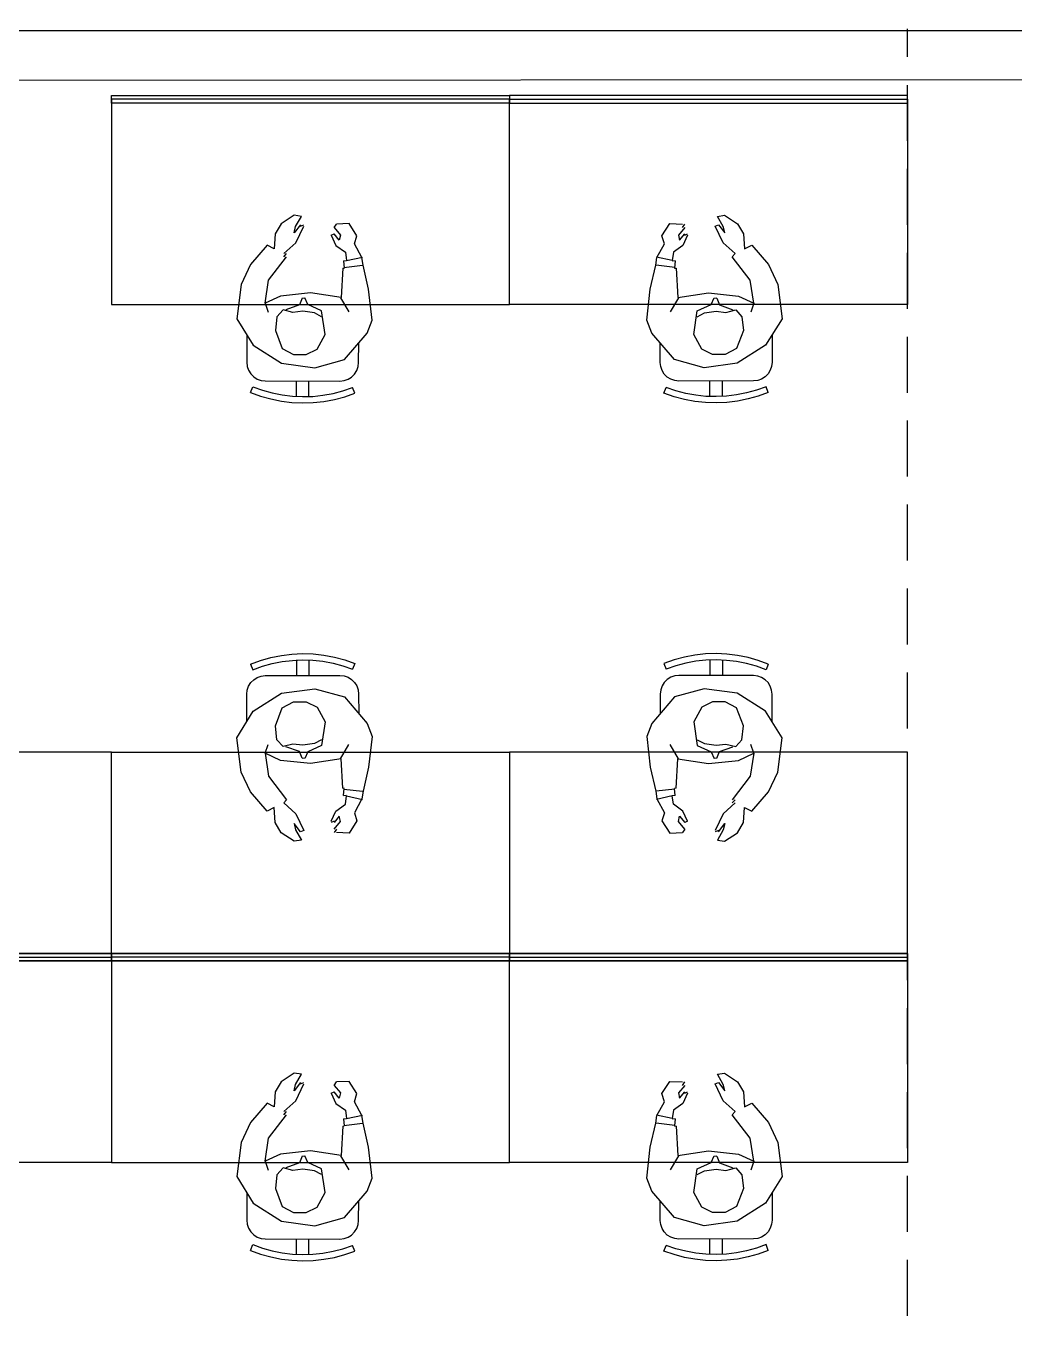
# Model space of a CAD drawing. Extents: x 0 to 23.4, y 0 to 16.5.
# Drawn here: x 6.878 to 7.921, y 11.703 to 13.079 of the extents above; entities that cross this region are included whole.
import ezdxf

# ---------------------------------------------------------------- set-up
doc = ezdxf.new("R2010")
doc.units = 0
doc.layers.get('0').update_dxf_attribs({"linetype": 'CONTINUOUS'})

msp = doc.modelspace()

# ---------------------------------------------------------------- linework, layer by layer
at = {"color": 0}
for points in [[(18.7535, 3.89535), (18.7494, 13.0786), (0.64551, 13.0708), (0.64947, 3.88758), (8.79889, 3.89106)], [(17.0065, 3.89464), (0.64947, 3.88758), (0.64551, 13.0708), (18.7494, 13.0786), (18.7535, 3.89535), (17.2431, 3.89469)], [(8.01443, 13.0737), (6.59267, 13.0731)], [(7.80746, 13.046), (7.80746, 13.0757)], [(18.7013, 3.89535), (18.6972, 13.0263), (0.69781, 13.0186), (0.70171, 3.93983), (8.79883, 3.94336)], [(7.80746, 12.9574), (7.80746, 13.0164)], [(7.38753, 13.0014), (6.96761, 13.0014)], [(6.96761, 13.0014), (6.96761, 12.7848)], [(6.96761, 12.9974), (6.96761, 13.0014)], [(7.38753, 12.7848), (7.38753, 13.0014)], [(7.38753, 12.7848), (7.38753, 13.0014)], [(7.38753, 13.0014), (7.80746, 13.0014)], [(7.80746, 13.0014), (7.80746, 12.7848)], [(7.80746, 12.9974), (7.80746, 13.0014)], [(7.80746, 12.8688), (7.80746, 12.9279)], [(7.14675, 12.87), (7.1404, 12.8592)], [(7.16054, 12.8789), (7.14675, 12.87)], [(7.16704, 12.8689), (7.16032, 12.8603)], [(7.16032, 12.8603), (7.16183, 12.867)], [(7.16803, 12.8777), (7.16054, 12.8789)], [(7.16183, 12.867), (7.16803, 12.8777)], [(7.16217, 12.8499), (7.17046, 12.8676)], [(7.16704, 12.8676), (7.17046, 12.8689)], [(7.20253, 12.866), (7.20497, 12.8697)], [(7.21838, 12.8703), (7.20497, 12.8697)], [(7.22651, 12.8573), (7.21838, 12.8703)], [(7.5485, 12.8573), (7.55664, 12.8703)], [(7.55664, 12.8703), (7.57004, 12.8697)], [(7.57004, 12.866), (7.57249, 12.8697)], [(7.60454, 12.8676), (7.60796, 12.8689)], [(7.6129, 12.8499), (7.60454, 12.8676)], [(7.60699, 12.8777), (7.61447, 12.8789)], [(7.61317, 12.867), (7.60699, 12.8777)], [(7.60796, 12.8689), (7.61469, 12.8603)], [(7.61469, 12.8603), (7.61317, 12.867)], [(7.61447, 12.8789), (7.62825, 12.87)], [(7.62825, 12.87), (7.63465, 12.8592)], [(7.1404, 12.8592), (7.13943, 12.8435)], [(7.19954, 12.8578), (7.20253, 12.8592)], [(7.19954, 12.8578), (7.20449, 12.847)], [(7.20253, 12.866), (7.20921, 12.8581)], [(7.2079, 12.8526), (7.20253, 12.8592)], [(7.20921, 12.8581), (7.2079, 12.8526)], [(7.22407, 12.8489), (7.22651, 12.8573)], [(7.551, 12.8489), (7.5485, 12.8573)], [(7.57249, 12.866), (7.56586, 12.8581)], [(7.56586, 12.8581), (7.56711, 12.8526)], [(7.56711, 12.8526), (7.57249, 12.8592)], [(7.57553, 12.8578), (7.57053, 12.847)], [(7.57249, 12.8578), (7.57553, 12.8592)], [(7.63465, 12.8592), (7.63564, 12.8435)], [(7.13183, 12.8473), (7.11415, 12.8268)], [(7.13943, 12.8435), (7.13183, 12.8473)], [(7.14942, 12.8385), (7.16217, 12.8499)], [(7.20449, 12.847), (7.21451, 12.84)], [(7.21451, 12.84), (7.21571, 12.8312)], [(7.23182, 12.8344), (7.22407, 12.8489)], [(7.54318, 12.8344), (7.551, 12.8489)], [(7.56049, 12.84), (7.55931, 12.8312)], [(7.57053, 12.847), (7.56049, 12.84)], [(7.6256, 12.8385), (7.6129, 12.8499)], [(7.63564, 12.8435), (7.64324, 12.8473)], [(7.64324, 12.8473), (7.66092, 12.8268)], [(7.80746, 12.7803), (7.80746, 12.8393)], [(7.11415, 12.8268), (7.10449, 12.806)], [(7.13336, 12.8104), (7.1524, 12.8352)], [(7.14942, 12.8352), (7.1524, 12.8385)], [(7.21246, 12.8308), (7.21571, 12.8312)], [(7.21246, 12.8308), (7.21332, 12.8232)], [(7.21294, 12.8238), (7.23264, 12.8262)], [(7.21571, 12.8312), (7.23247, 12.8347)], [(7.23312, 12.8261), (7.23182, 12.8344)], [(7.23899, 12.8008), (7.23312, 12.8261)], [(7.53603, 12.8008), (7.54189, 12.8261)], [(7.54189, 12.8261), (7.54318, 12.8344)], [(7.56207, 12.8238), (7.54243, 12.8262)], [(7.55931, 12.8312), (7.54258, 12.8347)], [(7.55931, 12.8308), (7.56256, 12.8312)], [(7.56256, 12.8308), (7.56168, 12.8232)], [(7.62267, 12.8352), (7.6256, 12.8385)], [(7.64165, 12.8104), (7.62267, 12.8352)], [(7.66092, 12.8268), (7.67057, 12.806)], [(7.21169, 12.8231), (7.2099, 12.7922)], [(7.21169, 12.8231), (7.21332, 12.8232)], [(7.56168, 12.8231), (7.56332, 12.8232)], [(7.56332, 12.8231), (7.56511, 12.7922)], [(7.10449, 12.806), (7.09978, 12.7698)], [(7.12978, 12.786), (7.13336, 12.8104)], [(7.24262, 12.7682), (7.23899, 12.8008)], [(7.53244, 12.7682), (7.53603, 12.8008)], [(7.64524, 12.786), (7.64165, 12.8104)], [(7.67057, 12.806), (7.67529, 12.7698)], [(6.96761, 12.7848), (7.38753, 12.7848)], [(7.146, 12.7937), (7.12978, 12.786)], [(7.12978, 12.786), (7.13292, 12.7768)], [(7.17757, 12.797), (7.146, 12.7937)], [(7.16596, 12.7843), (7.15175, 12.7792)], [(7.16868, 12.7913), (7.16596, 12.7843)], [(7.16868, 12.7913), (7.1715, 12.7917)], [(7.17469, 12.7847), (7.1715, 12.7917)], [(7.18935, 12.7779), (7.17469, 12.7847)], [(7.2099, 12.7922), (7.17757, 12.797)], [(7.20925, 12.7918), (7.21799, 12.777)], [(7.80746, 12.7848), (7.38753, 12.7848)], [(7.56575, 12.7918), (7.55701, 12.777)], [(7.56511, 12.7922), (7.5975, 12.797)], [(7.58567, 12.7779), (7.60032, 12.7847)], [(7.5975, 12.797), (7.62907, 12.7937)], [(7.60032, 12.7847), (7.60351, 12.7917)], [(7.60351, 12.7913), (7.60639, 12.7917)], [(7.60639, 12.7913), (7.60906, 12.7843)], [(7.60906, 12.7843), (7.62326, 12.7792)], [(7.62907, 12.7937), (7.64524, 12.786)], [(7.64524, 12.786), (7.64208, 12.7768)], [(7.09978, 12.7698), (7.11719, 12.7419)], [(7.14225, 12.7719), (7.14068, 12.7573)], [(7.14871, 12.779), (7.14225, 12.7719)], [(7.15912, 12.7764), (7.14871, 12.779)], [(7.16938, 12.7777), (7.15912, 12.7764)], [(7.18169, 12.7759), (7.16938, 12.7777)], [(7.18929, 12.7719), (7.18169, 12.7759)], [(7.19293, 12.753), (7.18935, 12.7779)], [(7.58214, 12.753), (7.58567, 12.7779)], [(7.58572, 12.7719), (7.59332, 12.7759)], [(7.59332, 12.7759), (7.60562, 12.7777)], [(7.60562, 12.7777), (7.61589, 12.7764)], [(7.61589, 12.7764), (7.62631, 12.779)], [(7.62631, 12.779), (7.63276, 12.7719)], [(7.63276, 12.7719), (7.63439, 12.7573)], [(7.67529, 12.7698), (7.65782, 12.7419)], [(7.14068, 12.7573), (7.14785, 12.7382)], [(7.23731, 12.7546), (7.24262, 12.7682)], [(7.53771, 12.7546), (7.53244, 12.7682)], [(7.63439, 12.7573), (7.62717, 12.7382)], [(7.11035, 12.7528), (7.11029, 12.7238)], [(7.18463, 12.7376), (7.19293, 12.753)], [(7.21337, 12.7266), (7.23731, 12.7546)], [(7.2284, 12.7236), (7.22846, 12.7442)], [(7.56168, 12.7266), (7.53771, 12.7546)], [(7.5466, 12.7236), (7.54656, 12.7442)], [(7.59044, 12.7376), (7.58214, 12.753)], [(7.66465, 12.7528), (7.66471, 12.7238)], [(7.80746, 12.6917), (7.80746, 12.7507)], [(7.11719, 12.7419), (7.14714, 12.7228)], [(7.14785, 12.7382), (7.15972, 12.7319)], [(7.15972, 12.7319), (7.17318, 12.7319)], [(7.17318, 12.7319), (7.18463, 12.7376)], [(7.60183, 12.7319), (7.59044, 12.7376)], [(7.61529, 12.7319), (7.60183, 12.7319)], [(7.62717, 12.7382), (7.61529, 12.7319)], [(7.65782, 12.7419), (7.62787, 12.7228)], [(7.11029, 12.7238), (7.11079, 12.7195), (7.11225, 12.7153), (7.11458, 12.7115), (7.11768, 12.7084), (7.12142, 12.7061), (7.12554, 12.7046), (7.12993, 12.7041)], [(7.14714, 12.7228), (7.18212, 12.7179)], [(7.18212, 12.7179), (7.21337, 12.7266)], [(7.20865, 12.7039), (7.21306, 12.7044), (7.21724, 12.7059), (7.22097, 12.7082), (7.22407, 12.7113), (7.22646, 12.7151), (7.22792, 12.7192), (7.2284, 12.7236)], [(7.56635, 12.7039), (7.56196, 12.7044), (7.55778, 12.7059), (7.55404, 12.7082), (7.55094, 12.7113), (7.54861, 12.7151), (7.54715, 12.7192), (7.5466, 12.7236)], [(7.59289, 12.7179), (7.56168, 12.7266)], [(7.62787, 12.7228), (7.59289, 12.7179)], [(7.66471, 12.7238), (7.66422, 12.7195), (7.66282, 12.7153), (7.66043, 12.7115), (7.65733, 12.7084), (7.6536, 12.7061), (7.64947, 12.7046), (7.64507, 12.7041)], [(7.12993, 12.7041), (7.20865, 12.7039)], [(7.16276, 12.6876), (7.16282, 12.704)], [(7.17589, 12.6875), (7.17594, 12.704)], [(7.64507, 12.7041), (7.56635, 12.7039)], [(7.59913, 12.6875), (7.59907, 12.704)], [(7.61225, 12.6876), (7.61219, 12.704)], [(7.11431, 12.6919), (7.11681, 12.698)], [(7.11431, 12.6919), (7.12489, 12.6881), (7.13579, 12.6851), (7.14686, 12.6828), (7.15804, 12.6815), (7.16932, 12.6809), (7.18061, 12.6813), (7.19185, 12.6825), (7.2029, 12.6846), (7.21382, 12.6874), (7.2245, 12.6912)], [(7.11681, 12.698), (7.1269, 12.6943), (7.13732, 12.6914), (7.14789, 12.6893), (7.15858, 12.688), (7.16932, 12.6875), (7.18012, 12.6878), (7.19081, 12.689), (7.20144, 12.691), (7.21186, 12.6937), (7.222, 12.6973)], [(7.2245, 12.6912), (7.222, 12.6973)], [(7.55057, 12.6912), (7.553, 12.6973)], [(7.66069, 12.6919), (7.65013, 12.6881), (7.63926, 12.6851), (7.62819, 12.6828), (7.61697, 12.6815), (7.60568, 12.6809), (7.5944, 12.6813), (7.58322, 12.6825), (7.5721, 12.6846), (7.56119, 12.6874), (7.55057, 12.6912)], [(7.65826, 12.698), (7.64811, 12.6943), (7.63775, 12.6914), (7.62717, 12.6893), (7.61649, 12.688), (7.60568, 12.6875), (7.59489, 12.6878), (7.58421, 12.689), (7.57363, 12.691), (7.56315, 12.6937), (7.553, 12.6973)], [(7.66069, 12.6919), (7.65826, 12.698)], [(7.80746, 12.6031), (7.80746, 12.6622)], [(7.80746, 12.5145), (7.80746, 12.5736)], [(7.80746, 12.4259), (7.80746, 12.485)], [(7.11431, 12.4053), (7.12489, 12.4092), (7.13579, 12.4122), (7.14686, 12.4144), (7.15804, 12.4158), (7.16932, 12.4163), (7.18061, 12.416), (7.19185, 12.4147), (7.2029, 12.4127), (7.21382, 12.4098), (7.2245, 12.406)], [(7.66069, 12.4053), (7.65013, 12.4092), (7.63926, 12.4122), (7.62819, 12.4144), (7.61697, 12.4158), (7.60568, 12.4163), (7.5944, 12.416), (7.58322, 12.4147), (7.5721, 12.4127), (7.56119, 12.4098), (7.55057, 12.406)], [(7.11431, 12.4053), (7.11681, 12.3992)], [(7.11681, 12.3992), (7.1269, 12.4029), (7.13732, 12.4058), (7.14789, 12.4079), (7.15858, 12.4092), (7.16932, 12.4097), (7.18012, 12.4094), (7.19081, 12.4083), (7.20144, 12.4063), (7.21186, 12.4035), (7.222, 12.4)], [(7.16276, 12.4097), (7.16282, 12.3932)], [(7.17589, 12.4097), (7.17594, 12.3932)], [(7.2245, 12.406), (7.222, 12.4)], [(7.55057, 12.406), (7.553, 12.4)], [(7.65826, 12.3992), (7.64811, 12.4029), (7.63775, 12.4058), (7.62717, 12.4079), (7.61649, 12.4092), (7.60568, 12.4097), (7.59489, 12.4094), (7.58421, 12.4083), (7.57363, 12.4063), (7.56315, 12.4035), (7.553, 12.4)], [(7.59913, 12.4097), (7.59907, 12.3932)], [(7.61225, 12.4097), (7.61219, 12.3932)], [(7.66069, 12.4053), (7.65826, 12.3992)], [(7.11029, 12.3734), (7.11079, 12.3778), (7.11225, 12.3819), (7.11458, 12.3857), (7.11768, 12.3888), (7.12142, 12.3912), (7.12554, 12.3926), (7.12993, 12.3931)], [(7.12993, 12.3931), (7.20865, 12.3933)], [(7.20865, 12.3933), (7.21306, 12.3928), (7.21724, 12.3914), (7.22097, 12.389), (7.22407, 12.3859), (7.22646, 12.3822), (7.22792, 12.378), (7.2284, 12.3736)], [(7.56635, 12.3933), (7.56196, 12.3928), (7.55778, 12.3914), (7.55404, 12.389), (7.55094, 12.3859), (7.54861, 12.3822), (7.54715, 12.378), (7.5466, 12.3736)], [(7.64507, 12.3931), (7.56635, 12.3933)], [(7.66471, 12.3734), (7.66422, 12.3778), (7.66282, 12.3819), (7.66043, 12.3857), (7.65733, 12.3888), (7.6536, 12.3912), (7.64947, 12.3926), (7.64507, 12.3931)], [(7.80746, 12.3373), (7.80746, 12.3964)], [(7.11035, 12.3444), (7.11029, 12.3734)], [(7.11719, 12.3554), (7.14714, 12.3745)], [(7.14714, 12.3745), (7.18212, 12.3793)], [(7.18212, 12.3793), (7.21337, 12.3706)], [(7.2284, 12.3736), (7.22846, 12.353)], [(7.5466, 12.3736), (7.54656, 12.353)], [(7.59289, 12.3793), (7.56168, 12.3706)], [(7.62787, 12.3745), (7.59289, 12.3793)], [(7.65782, 12.3554), (7.62787, 12.3745)], [(7.66465, 12.3444), (7.66471, 12.3734)], [(7.14068, 12.34), (7.14785, 12.3591)], [(7.14785, 12.3591), (7.15972, 12.3653)], [(7.15972, 12.3653), (7.17318, 12.3653)], [(7.17318, 12.3653), (7.18463, 12.3597)], [(7.18463, 12.3597), (7.19293, 12.3442)], [(7.21337, 12.3706), (7.23731, 12.3427)], [(7.56168, 12.3706), (7.53771, 12.3427)], [(7.59044, 12.3597), (7.58214, 12.3442)], [(7.60183, 12.3653), (7.59044, 12.3597)], [(7.61529, 12.3653), (7.60183, 12.3653)], [(7.62717, 12.3591), (7.61529, 12.3653)], [(7.63439, 12.34), (7.62717, 12.3591)], [(7.09978, 12.3274), (7.11719, 12.3554)], [(7.19293, 12.3442), (7.18935, 12.3193)], [(7.58214, 12.3442), (7.58567, 12.3193)], [(7.67529, 12.3274), (7.65782, 12.3554)], [(7.14225, 12.3254), (7.14068, 12.34)], [(7.23731, 12.3427), (7.24262, 12.329)], [(7.53771, 12.3427), (7.53244, 12.329)], [(7.63276, 12.3254), (7.63439, 12.34)], [(7.10449, 12.2912), (7.09978, 12.3274)], [(7.12978, 12.3113), (7.13292, 12.3205)], [(7.14871, 12.3182), (7.14225, 12.3254)], [(7.15912, 12.3209), (7.14871, 12.3182)], [(7.16596, 12.3129), (7.15175, 12.318)], [(7.16938, 12.3196), (7.15912, 12.3209)], [(7.18169, 12.3213), (7.16938, 12.3196)], [(7.18935, 12.3193), (7.17469, 12.3126)], [(7.18929, 12.3253), (7.18169, 12.3213)], [(7.20925, 12.3054), (7.21799, 12.3203)], [(7.24262, 12.329), (7.23899, 12.2964)], [(7.53244, 12.329), (7.53603, 12.2964)], [(7.56575, 12.3054), (7.55701, 12.3203)], [(7.58567, 12.3193), (7.60032, 12.3126)], [(7.58572, 12.3253), (7.59332, 12.3213)], [(7.59332, 12.3213), (7.60562, 12.3196)], [(7.60562, 12.3196), (7.61589, 12.3209)], [(7.60906, 12.3129), (7.62326, 12.318)], [(7.61589, 12.3209), (7.62631, 12.3182)], [(7.62631, 12.3182), (7.63276, 12.3254)], [(7.64524, 12.3113), (7.64208, 12.3205)], [(7.67057, 12.2912), (7.67529, 12.3274)], [(6.96761, 12.3124), (6.54769, 12.3124)], [(6.96761, 12.0959), (6.96761, 12.3124)], [(6.96761, 12.3124), (7.38753, 12.3124)], [(6.96761, 12.0959), (6.96761, 12.3124)], [(7.12978, 12.3113), (7.13336, 12.2869)], [(7.146, 12.3036), (7.12978, 12.3113)], [(7.17757, 12.3002), (7.146, 12.3036)], [(7.16868, 12.3059), (7.16596, 12.3129)], [(7.1715, 12.3059), (7.16868, 12.3056)], [(7.17469, 12.3126), (7.1715, 12.3056)], [(7.2099, 12.3051), (7.17757, 12.3002)], [(7.21169, 12.2742), (7.2099, 12.3051)], [(7.38753, 12.3124), (7.38753, 12.0959)], [(7.80746, 12.3124), (7.38753, 12.3124)], [(7.38753, 12.3124), (7.38753, 12.0959)], [(7.56332, 12.2742), (7.56511, 12.3051)], [(7.56511, 12.3051), (7.5975, 12.3002)], [(7.5975, 12.3002), (7.62907, 12.3036)], [(7.60032, 12.3126), (7.60351, 12.3056)], [(7.60639, 12.3059), (7.60351, 12.3056)], [(7.60639, 12.3059), (7.60906, 12.3129)], [(7.62907, 12.3036), (7.64524, 12.3113)], [(7.64524, 12.3113), (7.64165, 12.2869)], [(7.80746, 12.0959), (7.80746, 12.3124)], [(7.80746, 12.2488), (7.80746, 12.3078)], [(7.11415, 12.2704), (7.10449, 12.2912)], [(7.23899, 12.2964), (7.23312, 12.2712)], [(7.53603, 12.2964), (7.54189, 12.2712)], [(7.66092, 12.2704), (7.67057, 12.2912)], [(7.13336, 12.2869), (7.1524, 12.262)], [(7.64165, 12.2869), (7.62267, 12.262)], [(7.13183, 12.2499), (7.11415, 12.2704)], [(7.1524, 12.262), (7.14942, 12.2587)], [(7.21332, 12.2742), (7.21169, 12.274)], [(7.21246, 12.2664), (7.21332, 12.274)], [(7.21571, 12.2664), (7.21246, 12.2661)], [(7.21294, 12.2734), (7.23264, 12.2711)], [(7.21451, 12.2573), (7.21571, 12.2661)], [(7.21571, 12.2661), (7.23247, 12.2625)], [(7.23182, 12.2629), (7.22407, 12.2484)], [(7.23312, 12.2712), (7.23182, 12.2629)], [(7.54189, 12.2712), (7.54318, 12.2629)], [(7.56207, 12.2734), (7.54243, 12.2711)], [(7.55931, 12.2661), (7.54258, 12.2625)], [(7.54318, 12.2629), (7.551, 12.2484)], [(7.56256, 12.2664), (7.55931, 12.2661)], [(7.56049, 12.2573), (7.55931, 12.2661)], [(7.56332, 12.2742), (7.56168, 12.274)], [(7.56256, 12.2664), (7.56168, 12.274)], [(7.6256, 12.262), (7.62267, 12.2587)], [(7.64324, 12.2499), (7.66092, 12.2704)], [(7.13943, 12.2538), (7.13183, 12.2499)], [(7.1404, 12.2381), (7.13943, 12.2538)], [(7.14942, 12.2587), (7.16217, 12.2473)], [(7.16217, 12.2473), (7.17046, 12.2297)], [(7.19954, 12.2395), (7.20449, 12.2502)], [(7.20449, 12.2502), (7.21451, 12.2573)], [(7.22407, 12.2484), (7.22651, 12.2399)], [(7.551, 12.2484), (7.5485, 12.2399)], [(7.57053, 12.2502), (7.56049, 12.2573)], [(7.57553, 12.2395), (7.57053, 12.2502)], [(7.6129, 12.2473), (7.60454, 12.2297)], [(7.6256, 12.2587), (7.6129, 12.2473)], [(7.63465, 12.2381), (7.63564, 12.2538)], [(7.63564, 12.2538), (7.64324, 12.2499)], [(7.14675, 12.2273), (7.1404, 12.2381)], [(7.16032, 12.2369), (7.16183, 12.2303)], [(7.16704, 12.2283), (7.16032, 12.2369)], [(7.20253, 12.2395), (7.19954, 12.2381)], [(7.2079, 12.2446), (7.20253, 12.2381)], [(7.20253, 12.2312), (7.20921, 12.2391)], [(7.20921, 12.2391), (7.2079, 12.2446)], [(7.22651, 12.2399), (7.21838, 12.2269)], [(7.5485, 12.2399), (7.55664, 12.2269)], [(7.56581, 12.2391), (7.56711, 12.2446)], [(7.57249, 12.2312), (7.56581, 12.2391)], [(7.56711, 12.2446), (7.57249, 12.2381)], [(7.57553, 12.2395), (7.57249, 12.2381)], [(7.60796, 12.2283), (7.61469, 12.2369)], [(7.61469, 12.2369), (7.61317, 12.2303)], [(7.62825, 12.2273), (7.63465, 12.2381)], [(7.16054, 12.2183), (7.14675, 12.2273)], [(7.16803, 12.2195), (7.16054, 12.2183)], [(7.16183, 12.2303), (7.16803, 12.2195)], [(7.17046, 12.2297), (7.16704, 12.2283)], [(7.20497, 12.2312), (7.20253, 12.2275)], [(7.21838, 12.2269), (7.20497, 12.2275)], [(7.55664, 12.2269), (7.57004, 12.2275)], [(7.57249, 12.2312), (7.57004, 12.2275)], [(7.60796, 12.2297), (7.60454, 12.2283)], [(7.61317, 12.2303), (7.60699, 12.2195)], [(7.60699, 12.2195), (7.61447, 12.2183)], [(7.61447, 12.2183), (7.62825, 12.2273)], [(7.80746, 12.1602), (7.80746, 12.2192)], [(7.80746, 12.0716), (7.80746, 12.1307)], [(6.54769, 12.0959), (6.96761, 12.0959)], [(6.54769, 12.0959), (6.96761, 12.0959)], [(6.96761, 12.0998), (6.96761, 12.0959)], [(6.96761, 12.0998), (6.96761, 12.0959)], [(6.96761, 12.0959), (6.96761, 11.8793)], [(6.96761, 12.092), (6.96761, 12.0959)], [(7.38753, 12.0959), (6.96761, 12.0959)], [(7.38753, 12.0959), (6.96761, 12.0959)], [(6.96761, 12.0959), (6.96761, 11.8793)], [(6.96761, 12.092), (6.96761, 12.0959)], [(7.38753, 11.8793), (7.38753, 12.0959)], [(7.38753, 12.0959), (7.80746, 12.0959)], [(7.38753, 11.8793), (7.38753, 12.0959)], [(7.38753, 12.0959), (7.80746, 12.0959)], [(7.80746, 12.0998), (7.80746, 12.0959)], [(7.80746, 12.0959), (7.80746, 11.8793)], [(7.80746, 12.092), (7.80746, 12.0959)], [(7.80746, 11.9831), (7.80746, 12.0421)], [(7.16054, 11.9735), (7.14675, 11.9645)], [(7.16803, 11.9723), (7.16054, 11.9735)], [(7.16183, 11.9615), (7.16803, 11.9723)], [(7.60699, 11.9723), (7.61447, 11.9735)], [(7.61317, 11.9615), (7.60699, 11.9723)], [(7.61447, 11.9735), (7.62825, 11.9645)], [(7.14675, 11.9645), (7.1404, 11.9537)], [(7.16704, 11.9635), (7.16032, 11.9549)], [(7.16032, 11.9549), (7.16183, 11.9615)], [(7.16217, 11.9444), (7.17046, 11.9621)], [(7.16704, 11.9621), (7.17046, 11.9635)], [(7.20253, 11.9606), (7.20497, 11.9643)], [(7.20253, 11.9606), (7.20921, 11.9527)], [(7.21838, 11.9649), (7.20497, 11.9643)], [(7.22651, 11.9519), (7.21838, 11.9649)], [(7.5485, 11.9519), (7.55664, 11.9649)], [(7.55664, 11.9649), (7.57004, 11.9643)], [(7.57249, 11.9606), (7.56581, 11.9527)], [(7.57004, 11.9606), (7.57249, 11.9643)], [(7.60454, 11.9621), (7.60796, 11.9635)], [(7.6129, 11.9444), (7.60454, 11.9621)], [(7.60796, 11.9635), (7.61469, 11.9549)], [(7.61469, 11.9549), (7.61317, 11.9615)], [(7.62825, 11.9645), (7.63465, 11.9537)], [(7.1404, 11.9537), (7.13943, 11.938)], [(7.14942, 11.9331), (7.16217, 11.9444)], [(7.19954, 11.9523), (7.20253, 11.9537)], [(7.19954, 11.9523), (7.20449, 11.9416)], [(7.2079, 11.9472), (7.20253, 11.9537)], [(7.20921, 11.9527), (7.2079, 11.9472)], [(7.22407, 11.9434), (7.22651, 11.9519)], [(7.551, 11.9434), (7.5485, 11.9519)], [(7.56581, 11.9527), (7.56711, 11.9472)], [(7.56711, 11.9472), (7.57249, 11.9537)], [(7.57553, 11.9523), (7.57053, 11.9416)], [(7.57249, 11.9523), (7.57553, 11.9537)], [(7.6256, 11.9331), (7.6129, 11.9444)], [(7.63465, 11.9537), (7.63564, 11.938)], [(7.80746, 11.8945), (7.80746, 11.9535)], [(7.13183, 11.9419), (7.11415, 11.9214)], [(7.13943, 11.938), (7.13183, 11.9419)], [(7.14942, 11.9297), (7.1524, 11.9331)], [(7.20449, 11.9416), (7.21451, 11.9345)], [(7.21451, 11.9345), (7.21571, 11.9257)], [(7.23182, 11.9289), (7.22407, 11.9434)], [(7.54318, 11.9289), (7.551, 11.9434)], [(7.56049, 11.9345), (7.55931, 11.9257)], [(7.57053, 11.9416), (7.56049, 11.9345)], [(7.62267, 11.9297), (7.6256, 11.9331)], [(7.63564, 11.938), (7.64324, 11.9419)], [(7.64324, 11.9419), (7.66092, 11.9214)], [(7.11415, 11.9214), (7.10449, 11.9005)], [(7.13336, 11.9049), (7.1524, 11.9297)], [(7.21169, 11.9176), (7.2099, 11.8867)], [(7.21169, 11.9176), (7.21332, 11.9178)], [(7.21246, 11.9254), (7.21571, 11.9257)], [(7.21246, 11.9254), (7.21332, 11.9178)], [(7.21294, 11.9184), (7.23264, 11.9207)], [(7.21571, 11.9257), (7.23247, 11.9293)], [(7.23312, 11.9206), (7.23182, 11.9289)], [(7.23899, 11.8954), (7.23312, 11.9206)], [(7.53603, 11.8954), (7.54189, 11.9206)], [(7.54189, 11.9206), (7.54318, 11.9289)], [(7.56207, 11.9184), (7.54243, 11.9207)], [(7.55931, 11.9257), (7.54258, 11.9293)], [(7.55931, 11.9254), (7.56256, 11.9257)], [(7.56256, 11.9254), (7.56168, 11.9178)], [(7.56168, 11.9176), (7.56332, 11.9178)], [(7.56332, 11.9176), (7.56511, 11.8867)], [(7.64165, 11.9049), (7.62267, 11.9297)], [(7.66092, 11.9214), (7.67057, 11.9005)], [(7.12978, 11.8805), (7.13336, 11.9049)], [(7.64524, 11.8805), (7.64165, 11.9049)], [(7.10449, 11.9005), (7.09978, 11.8643)], [(7.17757, 11.8915), (7.146, 11.8882)], [(7.2099, 11.8867), (7.17757, 11.8915)], [(7.24262, 11.8627), (7.23899, 11.8954)], [(7.53244, 11.8627), (7.53603, 11.8954)], [(7.56511, 11.8867), (7.5975, 11.8915)], [(7.5975, 11.8915), (7.62907, 11.8882)], [(7.67057, 11.9005), (7.67529, 11.8643)], [(6.96761, 11.8793), (6.54769, 11.8793)], [(6.96761, 11.8793), (7.38753, 11.8793)], [(7.146, 11.8882), (7.12978, 11.8805)], [(7.12978, 11.8805), (7.13292, 11.8712)], [(7.16596, 11.8788), (7.15175, 11.8737)], [(7.16868, 11.8858), (7.16596, 11.8788)], [(7.16868, 11.8858), (7.1715, 11.8862)], [(7.17469, 11.8792), (7.1715, 11.8862)], [(7.18935, 11.8724), (7.17469, 11.8792)], [(7.20925, 11.8863), (7.21799, 11.8715)], [(7.80746, 11.8793), (7.38753, 11.8793)], [(7.56575, 11.8863), (7.55701, 11.8715)], [(7.58567, 11.8724), (7.60032, 11.8792)], [(7.60032, 11.8792), (7.60351, 11.8862)], [(7.60351, 11.8858), (7.60639, 11.8862)], [(7.60639, 11.8858), (7.60906, 11.8788)], [(7.60906, 11.8788), (7.62326, 11.8737)], [(7.62907, 11.8882), (7.64524, 11.8805)], [(7.64524, 11.8805), (7.64208, 11.8712)], [(7.09978, 11.8643), (7.11719, 11.8364)], [(7.14225, 11.8664), (7.14068, 11.8518)], [(7.14871, 11.8736), (7.14225, 11.8664)], [(7.15912, 11.8709), (7.14871, 11.8736)], [(7.16938, 11.8722), (7.15912, 11.8709)], [(7.18169, 11.8705), (7.16938, 11.8722)], [(7.18929, 11.8665), (7.18169, 11.8705)], [(7.19293, 11.8476), (7.18935, 11.8724)], [(7.23731, 11.8491), (7.24262, 11.8627)], [(7.53771, 11.8491), (7.53244, 11.8627)], [(7.58214, 11.8476), (7.58567, 11.8724)], [(7.58572, 11.8665), (7.59332, 11.8705)], [(7.59332, 11.8705), (7.60562, 11.8722)], [(7.60562, 11.8722), (7.61589, 11.8709)], [(7.61589, 11.8709), (7.62631, 11.8736)], [(7.62631, 11.8736), (7.63276, 11.8664)], [(7.63276, 11.8664), (7.63439, 11.8518)], [(7.67529, 11.8643), (7.65782, 11.8364)], [(7.80746, 11.8059), (7.80746, 11.865)], [(7.14068, 11.8518), (7.14785, 11.8327)], [(7.21337, 11.8212), (7.23731, 11.8491)], [(7.56168, 11.8212), (7.53771, 11.8491)], [(7.63439, 11.8518), (7.62717, 11.8327)], [(7.11035, 11.8473), (7.11029, 11.8184)], [(7.11719, 11.8364), (7.14714, 11.8173)], [(7.18463, 11.8321), (7.19293, 11.8476)], [(7.2284, 11.8181), (7.22846, 11.8388)], [(7.5466, 11.8181), (7.54656, 11.8388)], [(7.59044, 11.8321), (7.58214, 11.8476)], [(7.65782, 11.8364), (7.62787, 11.8173)], [(7.66465, 11.8473), (7.66471, 11.8184)], [(7.14785, 11.8327), (7.15972, 11.8264)], [(7.15972, 11.8264), (7.17318, 11.8264)], [(7.17318, 11.8264), (7.18463, 11.8321)], [(7.18212, 11.8124), (7.21337, 11.8212)], [(7.59289, 11.8124), (7.56168, 11.8212)], [(7.60183, 11.8264), (7.59044, 11.8321)], [(7.61529, 11.8264), (7.60183, 11.8264)], [(7.62717, 11.8327), (7.61529, 11.8264)], [(7.11029, 11.8184), (7.11079, 11.814), (7.11225, 11.8098), (7.11458, 11.8061), (7.11768, 11.803), (7.12142, 11.8006), (7.12554, 11.7992), (7.12993, 11.7987)], [(7.14714, 11.8173), (7.18212, 11.8124)], [(7.20865, 11.7985), (7.21306, 11.799), (7.21724, 11.8004), (7.22097, 11.8027), (7.22407, 11.8059), (7.22646, 11.8096), (7.22792, 11.8138), (7.2284, 11.8181)], [(7.56635, 11.7985), (7.56196, 11.799), (7.55778, 11.8004), (7.55404, 11.8027), (7.55094, 11.8059), (7.54861, 11.8096), (7.54715, 11.8138), (7.5466, 11.8181)], [(7.62787, 11.8173), (7.59289, 11.8124)], [(7.66471, 11.8184), (7.66422, 11.814), (7.66282, 11.8098), (7.66043, 11.8061), (7.65733, 11.803), (7.6536, 11.8006), (7.64947, 11.7992), (7.64507, 11.7987)], [(7.12993, 11.7987), (7.20865, 11.7985)], [(7.16276, 11.7821), (7.16282, 11.7986)], [(7.17589, 11.7821), (7.17594, 11.7986)], [(7.64507, 11.7987), (7.56635, 11.7985)], [(7.59913, 11.7821), (7.59907, 11.7986)], [(7.61225, 11.7821), (7.61219, 11.7986)], [(7.11431, 11.7865), (7.11681, 11.7926)], [(7.11431, 11.7865), (7.12489, 11.7826), (7.13579, 11.7796), (7.14686, 11.7773), (7.15804, 11.776), (7.16932, 11.7755), (7.18061, 11.7758), (7.19185, 11.7771), (7.2029, 11.7791), (7.21382, 11.782), (7.2245, 11.7857)], [(7.11681, 11.7926), (7.1269, 11.7888), (7.13732, 11.786), (7.14789, 11.7839), (7.15858, 11.7826), (7.16932, 11.7821), (7.18012, 11.7824), (7.19081, 11.7835), (7.20144, 11.7855), (7.21186, 11.7883), (7.222, 11.7918)], [(7.2245, 11.7857), (7.222, 11.7918)], [(7.55057, 11.7857), (7.553, 11.7918)], [(7.66069, 11.7865), (7.65013, 11.7826), (7.63926, 11.7796), (7.62819, 11.7773), (7.61697, 11.776), (7.60568, 11.7755), (7.5944, 11.7758), (7.58322, 11.7771), (7.5721, 11.7791), (7.56119, 11.782), (7.55057, 11.7857)], [(7.65826, 11.7926), (7.64811, 11.7888), (7.63775, 11.786), (7.62717, 11.7839), (7.61649, 11.7826), (7.60568, 11.7821), (7.59489, 11.7824), (7.58421, 11.7835), (7.57363, 11.7855), (7.56315, 11.7883), (7.553, 11.7918)], [(7.66069, 11.7865), (7.65826, 11.7926)], [(7.80746, 11.7173), (7.80746, 11.7764)]]:
    msp.add_lwpolyline(points, dxfattribs=at)
for points in [[(7.38753, 12.9974), (6.96761, 12.9974), (6.96761, 13.0053), (7.38753, 13.0053), (7.38753, 12.9974)], [(7.38753, 12.9974), (7.80746, 12.9974), (7.80746, 13.0053), (7.38753, 13.0053), (7.38753, 12.9974)], [(6.54769, 12.0998), (6.96761, 12.0998), (6.96761, 12.092), (6.54769, 12.092), (6.54769, 12.0998)], [(6.54769, 12.092), (6.96761, 12.092), (6.96761, 12.0998), (6.54769, 12.0998), (6.54769, 12.092)], [(7.38753, 12.0998), (6.96761, 12.0998), (6.96761, 12.092), (7.38753, 12.092), (7.38753, 12.0998)], [(7.38753, 12.092), (6.96761, 12.092), (6.96761, 12.0998), (7.38753, 12.0998), (7.38753, 12.092)], [(7.38753, 12.0998), (7.80746, 12.0998), (7.80746, 12.092), (7.38753, 12.092), (7.38753, 12.0998)], [(7.38753, 12.092), (7.80746, 12.092), (7.80746, 12.0998), (7.38753, 12.0998), (7.38753, 12.092)]]:
    msp.add_lwpolyline(points, close=True, dxfattribs=at)

doc.saveas('drawing.dxf')
